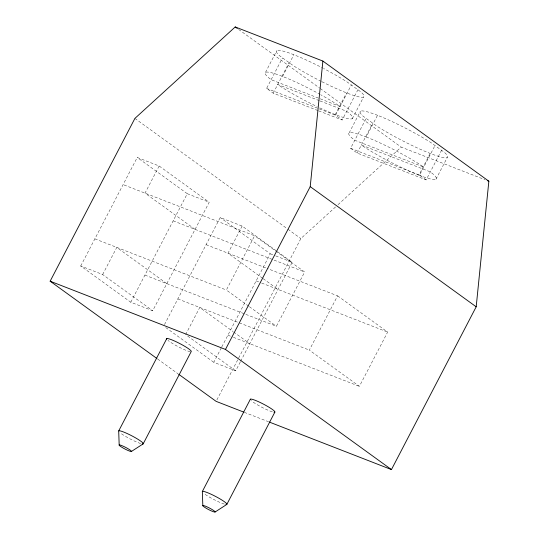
<?xml version="1.0" encoding="UTF-8"?>
<svg xmlns="http://www.w3.org/2000/svg" width="539" height="539" viewBox="0 0 539 539"><rect width="100%" height="100%" fill="white"/><g stroke="black" fill="none" stroke-linecap="round" stroke-linejoin="round"><path stroke-width="0.4" stroke-dasharray="2.69 2.02" d="M80.735 265.99L137.229 157.469L159.146 165.999L209.199 202.233L152.705 310.754L130.788 302.231L80.735 265.99L102.653 274.519L152.705 310.754M102.653 274.519L116.781 247.388L166.834 283.629M159.146 165.999L145.025 193.124L195.078 229.365M130.788 302.231L187.282 193.703L137.229 157.469M265.491 72.374L276.79 50.673M317.875 110.542L273.199 93.159L266.61 88.389L282.429 58.003M273.199 93.159L289.019 62.773M282.571 76.437L293.87 54.735M164.483 324.599L220.215 217.547L242.132 226.07L276.628 251.046M185.638 334.598L199.76 307.466L232.902 331.458M242.132 226.07L228.01 253.202L262.506 278.178M248.681 306.192L226.36 290.029L254.61 235.772L123.108 184.601M335.258 114.585L346.557 92.876M357.997 89.615L342.177 120.002L335.595 115.231L351.408 84.845M240.273 362.033L235.691 370.832L213.774 362.302L221.408 347.642M221.792 346.907L270.268 253.781L220.215 217.547M352.338 118.647L363.636 96.939M349.131 132.931L360.429 111.229M216.894 399.864L300.856 238.568L335.534 206.956M441.636 150.165L426.16 179.905L357.182 153.063L350.593 148.292L366.075 118.553M240.65 361.298L292.185 262.311L277.302 251.538M357.182 153.063L372.658 123.323M366.21 136.994A49.339 6.266 27.5 0 1 419.611 164.307L423.755 167.103L354.777 140.261L351.866 137.95A49.339 6.266 27.5 0 1 366.21 136.994L377.509 115.292A49.339 6.266 27.5 0 1 430.91 142.606L444.547 152.476A49.339 6.266 27.5 0 1 430.196 153.433A49.339 6.266 27.5 0 1 376.801 126.119L363.165 116.242A49.339 6.266 27.5 0 1 377.509 115.292M144.917 275.099L276.413 326.27L304.663 272.006L254.61 235.772M337.589 295.85L387.642 332.085L359.398 386.348L309.346 350.107L337.589 295.85L267.142 268.435M418.897 175.141A49.339 6.266 27.5 0 0 433.248 174.185L430.338 171.874L361.359 145.031L365.503 147.821A49.339 6.266 27.5 0 0 418.897 175.141L430.196 153.433M426.16 179.905L419.571 175.135L435.054 145.395M435.977 179.204L447.276 157.496M338.014 204.692L401.184 147.107L484.938 179.696M319.263 100.638L277.72 84.475L281.863 87.271A49.339 6.266 27.5 0 0 317.208 106.668M320.045 100.948L346.698 111.317L349.602 113.628A49.339 6.266 27.5 0 1 317.963 107.025M266.61 88.389L335.595 115.231M318.664 110.845L342.177 120.002M350.593 148.292L419.571 175.135M187.282 193.703L209.199 202.233M270.268 253.781L274.964 255.607M275.746 255.91L292.185 262.311M173.16 220.835L304.663 272.006M206.093 244.672L266.36 268.132M256.146 280.913L260.842 282.739M261.624 283.042L387.642 332.085M94.864 238.858L226.36 290.029M177.843 298.936L309.346 350.107M227.896 335.177L232.592 337.003M233.374 337.306L359.398 386.348M244.295 412.322L268.557 421.761M238.615 29.409L319.56 88.012M320.24 88.504L401.184 147.107M134.891 118.418L287.253 228.725M287.934 229.216L300.856 238.568M263.18 278.67L278.063 289.443M249.362 306.684L276.413 326.27M233.582 331.95L249.813 343.7M187.666 336.066L235.691 370.832M165.749 327.537L213.774 362.302M157.617 359.008L178.025 373.783M321.931 81.733A49.339 6.266 27.5 0 0 360.901 91.926L347.264 82.049A49.339 6.266 27.5 0 0 323.541 68.473M321.21 81.369A49.339 6.266 27.5 0 1 293.162 65.563L279.525 55.692A49.339 6.266 27.5 0 1 322.821 68.096M320.328 94.52A49.339 6.266 27.5 0 0 276.109 74.099A49.339 6.266 27.5 0 0 268.227 77.394L271.13 79.705L340.109 106.547L335.965 103.757A49.339 6.266 27.5 0 0 321.069 94.931M190.328 351.684A13.879 1.765 27.5 0 1 179.393 347.311A13.879 1.765 27.5 0 1 167.979 340.405M272.33 411.843A13.879 1.765 27.5 0 1 251.174 400.578M224.312 504.093A13.879 1.765 27.5 0 1 203.601 493.205M140.666 443.536A13.879 1.765 27.5 0 1 119.961 432.649"/><path stroke-width="0.81" d="M322.881 61.062L488.853 181.219L476.193 306.799L391.449 469.584L225.484 349.434L310.221 186.642L322.881 61.062L235.22 26.95L134.891 118.418L50.147 281.203L156.937 358.516M118.748 430.856L166.767 338.607M202.388 491.406L250.406 399.163M274.836 412.18L226.811 504.423L215.061 512.023A6.94 0.883 27.5 0 1 205.15 507.61A6.94 0.883 27.5 0 1 206.646 506.673A6.94 0.883 27.5 0 1 215.061 512.023M131.415 451.466A6.94 0.883 27.5 0 0 123.007 446.117A6.94 0.883 27.5 0 0 121.504 447.053A6.94 0.883 27.5 0 0 131.415 451.466L143.172 443.866L191.19 351.623A13.879 1.765 27.5 0 0 179.103 343.195A13.879 1.765 27.5 0 0 166.733 339.112M487.283 180.612L488.853 181.219M50.147 281.203L225.484 349.434M243.513 412.018L216.119 401.36L178.705 374.275M269.345 422.071L391.449 469.584M235.22 26.95L237.261 28.426M310.221 186.642L476.193 306.799M202.826 505.764L202.354 491.912A13.879 1.765 27.5 0 1 216.334 496.837A13.879 1.765 27.5 0 1 225.949 504.477M119.186 445.214L118.715 431.355A13.879 1.765 27.5 0 1 132.695 436.28A13.879 1.765 27.5 0 1 142.309 443.927M250.372 399.662A13.879 1.765 27.5 0 1 264.353 404.594A13.879 1.765 27.5 0 1 273.967 412.234"/></g></svg>
